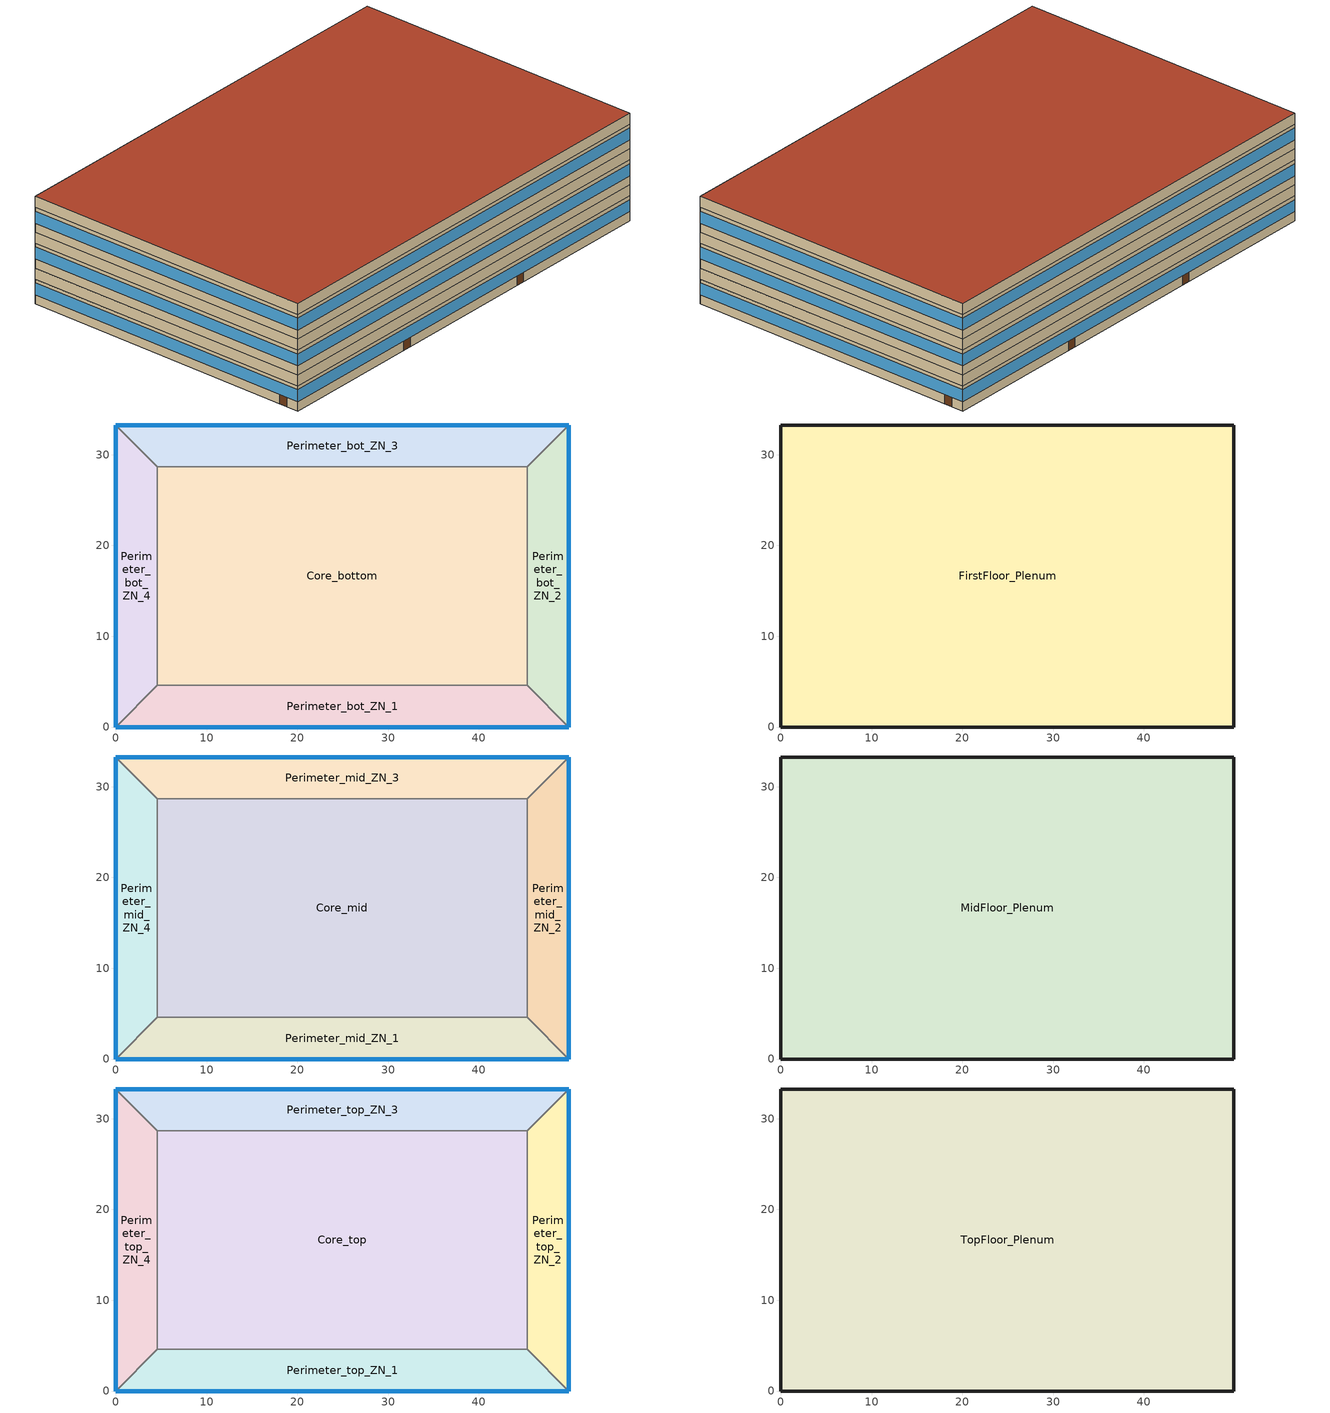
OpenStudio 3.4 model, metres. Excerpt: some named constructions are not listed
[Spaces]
Core_bottom
 floor ground (Foundation F 126 Perim 0 Area 98354): 45.34,28.7 45.34,4.57 4.57,4.57 4.57,28.7 z0
 wall to Perimeter_bot_ZN_1: 4.57,4.57 45.34,4.57 z0:2.74
 wall to Perimeter_bot_ZN_2: 45.34,4.57 45.34,28.7 z0:2.74
 wall to Perimeter_bot_ZN_4: 4.57,28.7 4.57,4.57 z0:2.74
 wall to Perimeter_bot_ZN_3: 45.34,28.7 4.57,28.7 z0:2.74
Perimeter_bot_ZN_2
 floor ground (Foundation F 126 Perim 3327 Area 13126): 49.91,33.27 49.91,0 45.34,4.57 45.34,28.7 z0
 wall outside: 49.91,0 49.91,33.27 z0:2.74
 wall to Perimeter_bot_ZN_1: 45.34,4.57 49.91,0 z0:2.74
 wall to Perimeter_bot_ZN_3: 49.91,33.27 45.34,28.7 z0:2.74
 window: 49.91,0 49.91,33.27 z1.02:2.33
 door: 49.91,30.99 49.91,31.9 z0:2.13
Perimeter_bot_ZN_3
 floor ground (Foundation F 126 Perim 4991 Area 20734): 49.91,33.27 45.34,28.7 4.57,28.7 0,33.27 z0
 wall outside: 49.91,33.27 0,33.27 z0:2.74
 wall to Perimeter_bot_ZN_4: 0,33.27 4.57,28.7 z0:2.74
 window: 49.91,33.27 0,33.27 z1.02:2.33
 door: 33.94,33.27 33.03,33.27 / 16.84,33.27 15.93,33.27 z0:2.13
Perimeter_bot_ZN_1
 floor ground (Foundation F 126 Perim 4991 Area 20734): 45.34,4.57 49.91,0 0,0 4.57,4.57 z0
 wall outside: 0,0 49.91,0 z0:2.74
 wall to Perimeter_bot_ZN_4: 4.57,4.57 0,0 z0:2.74
 window: 0,0 49.91,0 z1.02:2.33
 door: 15.98,0 16.9,0 / 33.01,0 33.93,0 z0:2.13
Perimeter_bot_ZN_4
 floor ground (Foundation F 126 Perim 3327 Area 13125): 0,33.27 4.57,28.7 4.57,4.57 0,0 z0
 wall outside: 0,33.27 0,0 z0:2.74
 window: 0,33.27 0,0 z1.02:2.33
 door: 0,2.28 0,1.37 z0:2.13
FirstFloor_Plenum
 floor to Perimeter_bot_ZN_3: 49.91,33.27 45.34,28.7 4.57,28.7 0,33.27 z2.74
 floor to Perimeter_bot_ZN_1: 45.34,4.57 49.91,0 0,0 4.57,4.57 z2.74
 floor to Core_bottom: 45.34,28.7 45.34,4.57 4.57,4.57 4.57,28.7 z2.74
 floor to Perimeter_bot_ZN_4: 0,33.27 4.57,28.7 4.57,4.57 0,0 z2.74
 floor to Perimeter_bot_ZN_2: 49.91,33.27 49.91,0 45.34,4.57 45.34,28.7 z2.74
 wall outside: 0,33.27 0,0 49.91,0 49.91,33.27 0,33.27 z2.74:3.96
Perimeter_mid_ZN_4
 floor to FirstFloor_Plenum: 0,33.27 4.57,28.7 4.57,4.57 0,0 z3.96
 wall outside: 0,33.27 0,0 z3.96:6.71
 wall to Perimeter_mid_ZN_3: 4.57,28.7 0,33.27 z3.96:6.71
 wall to Core_mid: 4.57,4.57 4.57,28.7 z3.96:6.71
 wall to Perimeter_mid_ZN_1: 0,0 4.57,4.57 z3.96:6.71
 window: 0,33.27 0,0 z4.98:6.29
Perimeter_mid_ZN_1
 floor to FirstFloor_Plenum: 45.34,4.57 49.91,0 0,0 4.57,4.57 z3.96
 wall outside: 0,0 49.91,0 z3.96:6.71
 wall to Core_mid: 45.34,4.57 4.57,4.57 z3.96:6.71
 wall to Perimeter_mid_ZN_2: 49.91,0 45.34,4.57 z3.96:6.71
 window: 0,0 49.91,0 z4.98:6.29
Perimeter_mid_ZN_2
 floor to FirstFloor_Plenum: 49.91,33.27 49.91,0 45.34,4.57 45.34,28.7 z3.96
 wall outside: 49.91,0 49.91,33.27 z3.96:6.71
 wall to Perimeter_mid_ZN_3: 49.91,33.27 45.34,28.7 z3.96:6.71
 wall to Core_mid: 45.34,28.7 45.34,4.57 z3.96:6.71
 window: 49.91,0 49.91,33.27 z4.98:6.29
Core_mid
 floor to FirstFloor_Plenum: 45.34,28.7 45.34,4.57 4.57,4.57 4.57,28.7 z3.96
 wall to Perimeter_mid_ZN_3: 45.34,28.7 4.57,28.7 z3.96:6.71
Perimeter_mid_ZN_3
 floor to FirstFloor_Plenum: 49.91,33.27 45.34,28.7 4.57,28.7 0,33.27 z3.96
 wall outside: 49.91,33.27 0,33.27 z3.96:6.71
 window: 49.91,33.27 0,33.27 z4.98:6.29
MidFloor_Plenum
 floor to Perimeter_mid_ZN_3: 49.91,33.27 45.34,28.7 4.57,28.7 0,33.27 z6.71
 floor to Perimeter_mid_ZN_4: 0,33.27 4.57,28.7 4.57,4.57 0,0 z6.71
 floor to Core_mid: 45.34,28.7 45.34,4.57 4.57,4.57 4.57,28.7 z6.71
 floor to Perimeter_mid_ZN_2: 49.91,33.27 49.91,0 45.34,4.57 45.34,28.7 z6.71
 floor to Perimeter_mid_ZN_1: 45.34,4.57 49.91,0 0,0 4.57,4.57 z6.71
 wall outside: 0,33.27 0,0 49.91,0 49.91,33.27 0,33.27 z6.71:7.92
Perimeter_top_ZN_3
 floor to MidFloor_Plenum: 49.91,33.27 45.34,28.7 4.57,28.7 0,33.27 z7.92
 wall outside: 49.91,33.27 0,33.27 z7.92:10.67
 wall to Perimeter_top_ZN_4: 0,33.27 4.57,28.7 z7.92:10.67
 wall to Core_top: 4.57,28.7 45.34,28.7 z7.92:10.67
 wall to Perimeter_top_ZN_2: 45.34,28.7 49.91,33.27 z7.92:10.67
 window: 49.91,33.27 0,33.27 z8.95:10.25
Perimeter_top_ZN_4
 floor to MidFloor_Plenum: 0,33.27 4.57,28.7 4.57,4.57 0,0 z7.92
 wall outside: 0,33.27 0,0 z7.92:10.67
 wall to Perimeter_top_ZN_1: 0,0 4.57,4.57 z7.92:10.67
 wall to Core_top: 4.57,4.57 4.57,28.7 z7.92:10.67
 window: 0,33.27 0,0 z8.95:10.25
Core_top
 floor to MidFloor_Plenum: 45.34,28.7 45.34,4.57 4.57,4.57 4.57,28.7 z7.92
 wall to Perimeter_top_ZN_1: 4.57,4.57 45.34,4.57 z7.92:10.67
 wall to Perimeter_top_ZN_2: 45.34,4.57 45.34,28.7 z7.92:10.67
Perimeter_top_ZN_2
 floor to MidFloor_Plenum: 49.91,33.27 49.91,0 45.34,4.57 45.34,28.7 z7.92
 wall outside: 49.91,0 49.91,33.27 z7.92:10.67
 wall to Perimeter_top_ZN_1: 45.34,4.57 49.91,0 z7.92:10.67
 window: 49.91,0 49.91,33.27 z8.95:10.25
Perimeter_top_ZN_1
 floor to MidFloor_Plenum: 45.34,4.57 49.91,0 0,0 4.57,4.57 z7.92
 wall outside: 0,0 49.91,0 z7.92:10.67
 window: 0,0 49.91,0 z8.95:10.25
TopFloor_Plenum
 floor to Perimeter_top_ZN_4: 0,33.27 4.57,28.7 4.57,4.57 0,0 z10.67
 floor to Perimeter_top_ZN_2: 49.91,33.27 49.91,0 45.34,4.57 45.34,28.7 z10.67
 floor to Core_top: 45.34,28.7 45.34,4.57 4.57,4.57 4.57,28.7 z10.67
 floor to Perimeter_top_ZN_3: 49.91,33.27 45.34,28.7 4.57,28.7 0,33.27 z10.67
 floor to Perimeter_top_ZN_1: 45.34,4.57 49.91,0 0,0 4.57,4.57 z10.67
 wall outside: 0,33.27 0,0 49.91,0 49.91,33.27 0,33.27 z10.67:11.89
 roof outside: 49.91,0 49.91,33.27 0,33.27 0,0 z11.89
[SizingPeriod:DesignDay] Barometric Pressure {Pa}=91976; Rain Indicator=No; Snow Indicator=No; Day of Month=21; Daylight Saving Time Indicator=No; Dry-Bulb Temperature Range Modifier Type=DefaultMultipliers
Name | Maximum Dry-Bulb Temperature {C} | Daily Dry-Bulb Temperature Range {deltaC} | Wind Speed {m/s} | Wind Direction {deg} | Sky Clearness | Month | Day Type | Humidity Condition Type | Wetbulb or DewPoint at Maximum Dry-Bulb {C} | Solar Model Indicator | ASHRAE Clear Sky Optical Depth for Beam Irradiance | ASHRAE Clear Sky Optical Depth for Diffuse Irradiance | Enthalpy at Maximum Dry-Bulb {J/kg}
Tucscon-Davis-Monthan AFB Ann Htg Wind 99.6% Condns WS=>MCDB | 16.2 | 0 | 10.6 | 150 | 0 | 12 | WinterDesignDay | Wetbulb | 16.2 | ASHRAEClearSky
Tucscon-Davis-Monthan AFB Ann Htg Wind 99% Condns WS=>MCDB | 14.4 | 0 | 9.1 | 150 | 0 | 12 | WinterDesignDay | Wetbulb | 14.4 | ASHRAEClearSky
Tucscon-Davis-Monthan AFB Ann Clg .4% Condns DB=>MWB | 40.7 | 12.9 | 5 | 310 |  | 7 | SummerDesignDay | Wetbulb | 18.5 | ASHRAETau | 0.391 | 2.406
Tucscon-Davis-Monthan AFB Ann Clg 1% Condns DB=>MWB | 39.5 | 12.9 | 5 | 310 |  | 7 | SummerDesignDay | Wetbulb | 18.4 | ASHRAETau | 0.391 | 2.406
Tucscon-Davis-Monthan AFB Ann Clg 2% Condns DB=>MWB | 38.2 | 12.9 | 5 | 310 |  | 7 | SummerDesignDay | Wetbulb | 18.2 | ASHRAETau | 0.391 | 2.406
Tucscon-Davis-Monthan AFB Ann Clg .4% Condns WB=>MDB | 29.6 | 12.9 | 5 | 310 |  | 7 | SummerDesignDay | Wetbulb | 22.7 | ASHRAETau | 0.391 | 2.406
Tucscon-Davis-Monthan AFB Ann Clg 1% Condns WB=>MDB | 29.9 | 12.9 | 5 | 310 |  | 7 | SummerDesignDay | Wetbulb | 22.2 | ASHRAETau | 0.391 | 2.406
Tucscon-Davis-Monthan AFB Ann Clg 2% Condns WB=>MDB | 30.1 | 12.9 | 5 | 310 |  | 7 | SummerDesignDay | Wetbulb | 21.8 | ASHRAETau | 0.391 | 2.406
Tucscon-Davis-Monthan AFB Ann Clg .4% Condns DP=>MDB | 24.5 | 12.9 | 5 | 310 |  | 7 | SummerDesignDay | Dewpoint | 21.3 | ASHRAETau | 0.391 | 2.406
Tucscon-Davis-Monthan AFB Ann Clg 1% Condns DP=>MDB | 24.8 | 12.9 | 5 | 310 |  | 7 | SummerDesignDay | Dewpoint | 20.4 | ASHRAETau | 0.391 | 2.406
Tucscon-Davis-Monthan AFB Ann Clg 2% Condns DP=>MDB | 25.3 | 12.9 | 5 | 310 |  | 7 | SummerDesignDay | Dewpoint | 19.7 | ASHRAETau | 0.391 | 2.406
Tucscon-Davis-Monthan AFB Ann Clg .4% Condns Enth=>MDB | 29.2 | 12.9 | 5 | 310 |  | 7 | SummerDesignDay | Enthalpy | 23 | ASHRAETau | 0.391 | 2.406 | 71100
Tucscon-Davis-Monthan AFB Ann Clg 1% Condns Enth=>MDB | 29.6 | 12.9 | 5 | 310 |  | 7 | SummerDesignDay | Enthalpy | 23 | ASHRAETau | 0.391 | 2.406 | 69100
Tucscon-Davis-Monthan AFB Ann Clg 2% Condns Enth=>MDB | 29.8 | 12.9 | 5 | 310 |  | 7 | SummerDesignDay | Enthalpy | 23 | ASHRAETau | 0.391 | 2.406 | 67400
Tucscon-Davis-Monthan AFB January .4% Condns DB=>MCWB | 26.2 | 13.6 | 3.1 | 310 |  | 1 | SummerDesignDay | Wetbulb | 10.8 | ASHRAETau | 0.262 | 2.634
Tucscon-Davis-Monthan AFB February .4% Condns DB=>MCWB | 28 | 13.8 | 3.2 | 310 |  | 2 | SummerDesignDay | Wetbulb | 11.2 | ASHRAETau | 0.266 | 2.628
Tucscon-Davis-Monthan AFB March .4% Condns DB=>MCWB | 31.5 | 15.3 | 3.4 | 310 |  | 3 | SummerDesignDay | Wetbulb | 12.6 | ASHRAETau | 0.287 | 2.536
Tucscon-Davis-Monthan AFB April .4% Condns DB=>MCWB | 35 | 16 | 3.7 | 310 |  | 4 | SummerDesignDay | Wetbulb | 14.1 | ASHRAETau | 0.297 | 2.495
Tucscon-Davis-Monthan AFB May .4% Condns DB=>MCWB | 39 | 16.4 | 3.6 | 310 |  | 5 | SummerDesignDay | Wetbulb | 15.8 | ASHRAETau | 0.309 | 2.499
Tucscon-Davis-Monthan AFB June .4% Condns DB=>MCWB | 42.5 | 16.2 | 3.6 | 310 |  | 6 | SummerDesignDay | Wetbulb | 18.1 | ASHRAETau | 0.332 | 2.439
Tucscon-Davis-Monthan AFB July .4% Condns DB=>MCWB | 42.4 | 12.9 | 3.5 | 310 |  | 7 | SummerDesignDay | Wetbulb | 19.1 | ASHRAETau | 0.391 | 2.406
Tucscon-Davis-Monthan AFB August .4% Condns DB=>MCWB | 41.2 | 12.9 | 3.3 | 310 |  | 8 | SummerDesignDay | Wetbulb | 20.3 | ASHRAETau | 0.378 | 2.431
Tucscon-Davis-Monthan AFB September .4% Condns DB=>MCWB | 38.9 | 13.2 | 3.3 | 310 |  | 9 | SummerDesignDay | Wetbulb | 18.8 | ASHRAETau | 0.336 | 2.519
Tucscon-Davis-Monthan AFB October .4% Condns DB=>MCWB | 35.9 | 14.5 | 3.3 | 310 |  | 10 | SummerDesignDay | Wetbulb | 16.1 | ASHRAETau | 0.299 | 2.567
Tucscon-Davis-Monthan AFB November .4% Condns DB=>MCWB | 31.2 | 14.1 | 3.3 | 310 |  | 11 | SummerDesignDay | Wetbulb | 13.4 | ASHRAETau | 0.272 | 2.601
Tucscon-Davis-Monthan AFB December .4% Condns DB=>MCWB | 25.3 | 13.1 | 3.1 | 310 |  | 12 | SummerDesignDay | Wetbulb | 10.7 | ASHRAETau | 0.261 | 2.628
Tucscon-Davis-Monthan AFB January 2% Condns DB=>MCWB | 23.8 | 13.6 | 3.1 | 310 |  | 1 | SummerDesignDay | Wetbulb | 10 | ASHRAETau | 0.262 | 2.634
Tucscon-Davis-Monthan AFB February 2% Condns DB=>MCWB | 25.9 | 13.8 | 3.2 | 310 |  | 2 | SummerDesignDay | Wetbulb | 10.7 | ASHRAETau | 0.266 | 2.628
Tucscon-Davis-Monthan AFB March 2% Condns DB=>MCWB | 29.3 | 15.3 | 3.4 | 310 |  | 3 | SummerDesignDay | Wetbulb | 12.1 | ASHRAETau | 0.287 | 2.536
Tucscon-Davis-Monthan AFB April 2% Condns DB=>MCWB | 32.8 | 16 | 3.7 | 310 |  | 4 | SummerDesignDay | Wetbulb | 13.4 | ASHRAETau | 0.297 | 2.495
Tucscon-Davis-Monthan AFB May 2% Condns DB=>MCWB | 37.2 | 16.4 | 3.6 | 310 |  | 5 | SummerDesignDay | Wetbulb | 15.2 | ASHRAETau | 0.309 | 2.499
Tucscon-Davis-Monthan AFB June 2% Condns DB=>MCWB | 40.8 | 16.2 | 3.6 | 310 |  | 6 | SummerDesignDay | Wetbulb | 17.4 | ASHRAETau | 0.332 | 2.439
Tucscon-Davis-Monthan AFB July 2% Condns DB=>MCWB | 40.5 | 12.9 | 3.5 | 310 |  | 7 | SummerDesignDay | Wetbulb | 19.1 | ASHRAETau | 0.391 | 2.406
Tucscon-Davis-Monthan AFB August 2% Condns DB=>MCWB | 39.6 | 12.9 | 3.3 | 310 |  | 8 | SummerDesignDay | Wetbulb | 20 | ASHRAETau | 0.378 | 2.431
Tucscon-Davis-Monthan AFB September 2% Condns DB=>MCWB | 37.5 | 13.2 | 3.3 | 310 |  | 9 | SummerDesignDay | Wetbulb | 18.1 | ASHRAETau | 0.336 | 2.519
Tucscon-Davis-Monthan AFB October 2% Condns DB=>MCWB | 33.9 | 14.5 | 3.3 | 310 |  | 10 | SummerDesignDay | Wetbulb | 15.8 | ASHRAETau | 0.299 | 2.567
Tucscon-Davis-Monthan AFB November 2% Condns DB=>MCWB | 28.9 | 14.1 | 3.3 | 310 |  | 11 | SummerDesignDay | Wetbulb | 12.8 | ASHRAETau | 0.272 | 2.601
Tucscon-Davis-Monthan AFB December 2% Condns DB=>MCWB | 23.2 | 13.1 | 3.1 | 310 |  | 12 | SummerDesignDay | Wetbulb | 10.4 | ASHRAETau | 0.261 | 2.628
Tucscon-Davis-Monthan AFB January .4% Condns WB=>MCDB | 17.7 | 13.6 | 3.1 | 310 |  | 1 | SummerDesignDay | Wetbulb | 13.8 | ASHRAETau | 0.262 | 2.634
Tucscon-Davis-Monthan AFB February .4% Condns WB=>MCDB | 18.7 | 13.8 | 3.2 | 310 |  | 2 | SummerDesignDay | Wetbulb | 14.2 | ASHRAETau | 0.266 | 2.628
Tucscon-Davis-Monthan AFB March .4% Condns WB=>MCDB | 25.4 | 15.3 | 3.4 | 310 |  | 3 | SummerDesignDay | Wetbulb | 14.3 | ASHRAETau | 0.287 | 2.536
Tucscon-Davis-Monthan AFB April .4% Condns WB=>MCDB | 30.9 | 16 | 3.7 | 310 |  | 4 | SummerDesignDay | Wetbulb | 15.4 | ASHRAETau | 0.297 | 2.495
Tucscon-Davis-Monthan AFB May .4% Condns WB=>MCDB | 32.3 | 16.4 | 3.6 | 310 |  | 5 | SummerDesignDay | Wetbulb | 17.5 | ASHRAETau | 0.309 | 2.499
Tucscon-Davis-Monthan AFB June .4% Condns WB=>MCDB | 29.5 | 16.2 | 3.6 | 310 |  | 6 | SummerDesignDay | Wetbulb | 22.5 | ASHRAETau | 0.332 | 2.439
Tucscon-Davis-Monthan AFB July .4% Condns WB=>MCDB | 28.8 | 12.9 | 3.5 | 310 |  | 7 | SummerDesignDay | Wetbulb | 23.4 | ASHRAETau | 0.391 | 2.406
Tucscon-Davis-Monthan AFB August .4% Condns WB=>MCDB | 29.4 | 12.9 | 3.3 | 310 |  | 8 | SummerDesignDay | Wetbulb | 23.4 | ASHRAETau | 0.378 | 2.431
Tucscon-Davis-Monthan AFB September .4% Condns WB=>MCDB | 29.1 | 13.2 | 3.3 | 310 |  | 9 | SummerDesignDay | Wetbulb | 22.5 | ASHRAETau | 0.336 | 2.519
Tucscon-Davis-Monthan AFB October .4% Condns WB=>MCDB | 24.9 | 14.5 | 3.3 | 310 |  | 10 | SummerDesignDay | Wetbulb | 20.5 | ASHRAETau | 0.299 | 2.567
Tucscon-Davis-Monthan AFB November .4% Condns WB=>MCDB | 21.4 | 14.1 | 3.3 | 310 |  | 11 | SummerDesignDay | Wetbulb | 16 | ASHRAETau | 0.272 | 2.601
Tucscon-Davis-Monthan AFB December .4% Condns WB=>MCDB | 17.2 | 13.1 | 3.1 | 310 |  | 12 | SummerDesignDay | Wetbulb | 13.8 | ASHRAETau | 0.261 | 2.628
Tucscon-Davis-Monthan AFB January 2% Condns WB=>MCDB | 18.3 | 13.6 | 3.1 | 310 |  | 1 | SummerDesignDay | Wetbulb | 12.1 | ASHRAETau | 0.262 | 2.634
Tucscon-Davis-Monthan AFB February 2% Condns WB=>MCDB | 19.6 | 13.8 | 3.2 | 310 |  | 2 | SummerDesignDay | Wetbulb | 12.8 | ASHRAETau | 0.266 | 2.628
Tucscon-Davis-Monthan AFB March 2% Condns WB=>MCDB | 24.7 | 15.3 | 3.4 | 310 |  | 3 | SummerDesignDay | Wetbulb | 13.1 | ASHRAETau | 0.287 | 2.536
Tucscon-Davis-Monthan AFB April 2% Condns WB=>MCDB | 29.9 | 16 | 3.7 | 310 |  | 4 | SummerDesignDay | Wetbulb | 14.3 | ASHRAETau | 0.297 | 2.495
Tucscon-Davis-Monthan AFB May 2% Condns WB=>MCDB | 32.5 | 16.4 | 3.6 | 310 |  | 5 | SummerDesignDay | Wetbulb | 16.3 | ASHRAETau | 0.309 | 2.499
Tucscon-Davis-Monthan AFB June 2% Condns WB=>MCDB | 31.3 | 16.2 | 3.6 | 310 |  | 6 | SummerDesignDay | Wetbulb | 20.8 | ASHRAETau | 0.332 | 2.439
Tucscon-Davis-Monthan AFB July 2% Condns WB=>MCDB | 29.3 | 12.9 | 3.5 | 310 |  | 7 | SummerDesignDay | Wetbulb | 22.6 | ASHRAETau | 0.391 | 2.406
Tucscon-Davis-Monthan AFB August 2% Condns WB=>MCDB | 29.8 | 12.9 | 3.3 | 310 |  | 8 | SummerDesignDay | Wetbulb | 22.8 | ASHRAETau | 0.378 | 2.431
Tucscon-Davis-Monthan AFB September 2% Condns WB=>MCDB | 28.5 | 13.2 | 3.3 | 310 |  | 9 | SummerDesignDay | Wetbulb | 21.8 | ASHRAETau | 0.336 | 2.519
Tucscon-Davis-Monthan AFB October 2% Condns WB=>MCDB | 26.9 | 14.5 | 3.3 | 310 |  | 10 | SummerDesignDay | Wetbulb | 18.9 | ASHRAETau | 0.299 | 2.567
Tucscon-Davis-Monthan AFB November 2% Condns WB=>MCDB | 23.7 | 14.1 | 3.3 | 310 |  | 11 | SummerDesignDay | Wetbulb | 14.7 | ASHRAETau | 0.272 | 2.601
Tucscon-Davis-Monthan AFB December 2% Condns WB=>MCDB | 19.4 | 13.1 | 3.1 | 310 |  | 12 | SummerDesignDay | Wetbulb | 12.2 | ASHRAETau | 0.261 | 2.628
Tucscon-Davis-Monthan AFB January 5% Condns DB=>MCWB | 21.9 | 16.4 | 3.1 | 310 |  | 1 | SummerDesignDay | Wetbulb | 9.5 | ASHRAETau | 0.262 | 2.634
Tucscon-Davis-Monthan AFB February 5% Condns DB=>MCWB | 23.9 | 17.3 | 3.2 | 310 |  | 2 | SummerDesignDay | Wetbulb | 10.3 | ASHRAETau | 0.266 | 2.628
Tucscon-Davis-Monthan AFB March 5% Condns DB=>MCWB | 27.7 | 17.8 | 3.4 | 310 |  | 3 | SummerDesignDay | Wetbulb | 11.5 | ASHRAETau | 0.287 | 2.536
Tucscon-Davis-Monthan AFB April 5% Condns DB=>MCWB | 31.2 | 18.1 | 3.7 | 310 |  | 4 | SummerDesignDay | Wetbulb | 12.8 | ASHRAETau | 0.297 | 2.495
Tucscon-Davis-Monthan AFB May 5% Condns DB=>MCWB | 35.3 | 18 | 3.6 | 310 |  | 5 | SummerDesignDay | Wetbulb | 14.6 | ASHRAETau | 0.309 | 2.499
Tucscon-Davis-Monthan AFB June 5% Condns DB=>MCWB | 39.7 | 17.1 | 3.6 | 310 |  | 6 | SummerDesignDay | Wetbulb | 17.2 | ASHRAETau | 0.332 | 2.439
Tucscon-Davis-Monthan AFB July 5% Condns DB=>MCWB | 39.1 | 15 | 3.5 | 310 |  | 7 | SummerDesignDay | Wetbulb | 19.4 | ASHRAETau | 0.391 | 2.406
Tucscon-Davis-Monthan AFB August 5% Condns DB=>MCWB | 38 | 14.7 | 3.3 | 310 |  | 8 | SummerDesignDay | Wetbulb | 19.9 | ASHRAETau | 0.378 | 2.431
Tucscon-Davis-Monthan AFB September 5% Condns DB=>MCWB | 36.3 | 14.8 | 3.3 | 310 |  | 9 | SummerDesignDay | Wetbulb | 18.3 | ASHRAETau | 0.336 | 2.519
Tucscon-Davis-Monthan AFB October 5% Condns DB=>MCWB | 32.4 | 16.4 | 3.3 | 310 |  | 10 | SummerDesignDay | Wetbulb | 15.4 | ASHRAETau | 0.299 | 2.567
Tucscon-Davis-Monthan AFB November 5% Condns DB=>MCWB | 27.1 | 16.3 | 3.3 | 310 |  | 11 | SummerDesignDay | Wetbulb | 12.4 | ASHRAETau | 0.272 | 2.601
Tucscon-Davis-Monthan AFB December 5% Condns DB=>MCWB | 21.3 | 15.5 | 3.1 | 310 |  | 12 | SummerDesignDay | Wetbulb | 9.9 | ASHRAETau | 0.261 | 2.628
[SpaceType]
Office WholeBuilding - Md Office: Default Schedule Set=Office WholeBuilding - Md Office Schedule Set; Design Specification Outdoor Air Object=Office WholeBuilding - Md Office Ventilation; Standards Building Type=Office; Standards Space Type=WholeBuilding - Md Office
[People:Definition]
Office WholeBuilding - Md Office People Definition: Number of People Calculation Method=People/Area; People per Space Floor Area {person/m2}=0.0538196; Fraction Radiant=0.3
[People]
Office WholeBuilding - Md Office People: People Definition=Office WholeBuilding - Md Office People Definition; Space or SpaceType=Office WholeBuilding - Md Office; Work Efficiency Schedule=Work Efficiency Schedule; Clothing Insulation Schedule=Clothing Schedule; Air Velocity Schedule=Air Velocity Schedule; Multiplier=1
[Lights:Definition]
Office WholeBuilding - Md Office Lights Definition: Design Level Calculation Method=Watts/Area; Watts per Space Floor Area {W/m2}=8.50349; Fraction Radiant=0.7; Fraction Visible=0.2; Return Air Fraction=0
[Lights]
Office WholeBuilding - Md Office Lights: Lights Definition=Office WholeBuilding - Md Office Lights Definition; Space or SpaceType=Office WholeBuilding - Md Office; Fraction Replaceable=1
[ElectricEquipment:Definition]
Office WholeBuilding - Md Office Elec Equip Definition: Design Level Calculation Method=Watts/Area; Watts per Space Floor Area {W/m2}=8.07293; Fraction Latent=0; Fraction Radiant=0.5; Fraction Lost=0
[ElectricEquipment]
Office WholeBuilding - Md Office Elec Equip: Electric Equipment Definition=Office WholeBuilding - Md Office Elec Equip Definition; Space or SpaceType=Office WholeBuilding - Md Office
[DesignSpecification:OutdoorAir]
Office WholeBuilding - Md Office Ventilation: Outdoor Air Method=Sum; Outdoor Air Flow per Floor Area {m3/s-m2}=0
[DefaultScheduleSet]
Office WholeBuilding - Md Office Schedule Set: Number of People Schedule=OfficeMedium BLDG_OCC_SCH; People Activity Level Schedule=OfficeMedium ACTIVITY_SCH; Lighting Schedule=OfficeMedium BLDG_LIGHT_SCH_2013; Electric Equipment Schedule=OfficeMedium BLDG_EQUIP_SCH_2013; Infiltration Schedule=OfficeMedium INFIL_SCH_PNNL
[EnergyManagementSystem:Program]
SET_Perimeter_top_ZN_3ZN_Light_EMS_Program: SET Perimeter_top_ZN_3ZN_LSr_IP=0.093*Perimeter_top_ZN_3ZN_LSr/Perimeter_top_ZN_3ZN_Area; IF (Business_Sensor <= 0) && (Perimeter_top_ZN_3ZN_LSr_IP >= 0.02); SET Perimeter_top_ZN_3ZN_Light1_Actuator = 0.02*Perimeter_top_ZN_3ZN_Area/0.09290304; ELSE; SET Perimeter_top_ZN_3ZN_Light1_Actuator = NULL; ENDIF
SET_Perimeter_top_ZN_4ZN_Light_EMS_Program: SET Perimeter_top_ZN_4ZN_LSr_IP=0.093*Perimeter_top_ZN_4ZN_LSr/Perimeter_top_ZN_4ZN_Area; IF (Business_Sensor <= 0) && (Perimeter_top_ZN_4ZN_LSr_IP >= 0.02); SET Perimeter_top_ZN_4ZN_Light1_Actuator = 0.02*Perimeter_top_ZN_4ZN_Area/0.09290304; ELSE; SET Perimeter_top_ZN_4ZN_Light1_Actuator = NULL; ENDIF
SYS5ZonePVAVOptimumStartProg0: IF DaylightSavings==0 && DayOfWeek>1 && Hour==5 && OAT<23.9 && OAT>1.7; SET SYS5ZonePVAVClgSch0 = 29.4; SET SYS5ZonePVAVHtgSch0 = 15.6; ELSEIF DaylightSavings==0 && DayOfWeek==1 && Hour==7 && OAT<23.9 && OAT>1.7; SET SYS5ZonePVAVClgSch0 = 29.4; SET SYS5ZonePVAVHtgSch0 = 15.6; ELSEIF DaylightSavings==1 && DayOfWeek>1 && Hour==4 && OAT<23.9 && OAT>1.7; SET SYS5ZonePVAVClgSch0 = 29.4; SET SYS5ZonePVAVHtgSch0 = 15.6; ELSEIF DaylightSavings==1 && DayOfWeek==1 && Hour==6 && OAT<23.9 && OAT>1.7; SET SYS5ZonePVAVClgSch0 = 29.4; SET SYS5ZonePVAVHtgSch0 = 15.6; ELSE; SET SYS5ZonePVAVClgSch0 = NULL; SET SYS5ZonePVAVHtgSch0 = NULL; ENDIF
[EnergyManagementSystem:ProgramCallingManager]
Transformer_Load_Prog_Manager: AfterPredictorAfterHVACManagers; Transformer_Load_Prog
SET_Core_bottom ZN_Light_EMS_Program_Manager: AfterPredictorAfterHVACManagers; SET_Core_bottomZN_Light_EMS_Program
SET_Core_mid ZN_Light_EMS_Program_Manager: AfterPredictorAfterHVACManagers; SET_Core_midZN_Light_EMS_Program
SET_Core_top ZN_Light_EMS_Program_Manager: AfterPredictorAfterHVACManagers; SET_Core_topZN_Light_EMS_Program
SET_Perimeter_bot_ZN_1 ZN_Light_EMS_Program_Manager: AfterPredictorAfterHVACManagers; SET_Perimeter_bot_ZN_1ZN_Light_EMS_Program
SET_Perimeter_bot_ZN_2 ZN_Light_EMS_Program_Manager: AfterPredictorAfterHVACManagers; SET_Perimeter_bot_ZN_2ZN_Light_EMS_Program
SET_Perimeter_bot_ZN_3 ZN_Light_EMS_Program_Manager: AfterPredictorAfterHVACManagers; SET_Perimeter_bot_ZN_3ZN_Light_EMS_Program
SET_Perimeter_bot_ZN_4 ZN_Light_EMS_Program_Manager: AfterPredictorAfterHVACManagers; SET_Perimeter_bot_ZN_4ZN_Light_EMS_Program
SET_Perimeter_mid_ZN_1 ZN_Light_EMS_Program_Manager: AfterPredictorAfterHVACManagers; SET_Perimeter_mid_ZN_1ZN_Light_EMS_Program
SET_Perimeter_mid_ZN_2 ZN_Light_EMS_Program_Manager: AfterPredictorAfterHVACManagers; SET_Perimeter_mid_ZN_2ZN_Light_EMS_Program
SET_Perimeter_mid_ZN_3 ZN_Light_EMS_Program_Manager: AfterPredictorAfterHVACManagers; SET_Perimeter_mid_ZN_3ZN_Light_EMS_Program
SET_Perimeter_mid_ZN_4 ZN_Light_EMS_Program_Manager: AfterPredictorAfterHVACManagers; SET_Perimeter_mid_ZN_4ZN_Light_EMS_Program
SET_Perimeter_top_ZN_1 ZN_Light_EMS_Program_Manager: AfterPredictorAfterHVACManagers; SET_Perimeter_top_ZN_1ZN_Light_EMS_Program
SET_Perimeter_top_ZN_2 ZN_Light_EMS_Program_Manager: AfterPredictorAfterHVACManagers; SET_Perimeter_top_ZN_2ZN_Light_EMS_Program
SET_Perimeter_top_ZN_3 ZN_Light_EMS_Program_Manager: AfterPredictorAfterHVACManagers; SET_Perimeter_top_ZN_3ZN_Light_EMS_Program
SET_Perimeter_top_ZN_4 ZN_Light_EMS_Program_Manager: AfterPredictorAfterHVACManagers; SET_Perimeter_top_ZN_4ZN_Light_EMS_Program
SYS5ZonePVAVOptimumStartCallingManager0: BeginTimestepBeforePredictor; SYS5ZonePVAVOptimumStartProg0
[EnergyManagementSystem:OutputVariable]
Wired_LTG: EMS Variable=Wired_LTG; Type of Data in Variable=Summed; Update Frequency=ZoneTimeStep; Units=J
[ElectricLoadCenter:Transformer]
Transformer_1: Availability Schedule=Always On Discrete; Transformer Usage=PowerInFromGrid; Rated Capacity {VA}=45000; Phase=3; Conductor Material=Aluminum; Full Load Temperature Rise {C}=150; Fraction of Eddy Current Losses=0.1; Performance Input Method=NominalEfficiency; Nameplate Efficiency=0.984; Per Unit Load for Nameplate Efficiency=0.35; Reference Temperature for Nameplate Efficiency {C}=75; Consider Transformer Loss for Utility Cost=Yes; Meter Name 1=Wired_LTG_Electricity; Meter Name 2=Wired_Int_EQUIP
[WaterUse:Equipment:Definition] Target Temperature Schedule=Mixed Water At Faucet Temp - 140F; Sensible Fraction Schedule=Fraction Sensible - 0.2; Latent Fraction Schedule=Fraction Latent - 0.05
Name | Peak Flow Rate {m3/s}
Core_bottom Service Water Use Def 0.17gpm; Core_mid Service Water Use Def 0.17gpm; Core_top Service Water Use Def 0.17gpm | 1.05864e-05
Perimeter_bot_ZN_1 Service Water Use Def 0.04gpm; Perimeter_bot_ZN_3 Service Water Use Def 0.04gpm; Perimeter_mid_ZN_1 Service Water Use Def 0.04gpm; Perimeter_mid_ZN_3 Service Water Use Def 0.04gpm; Perimeter_top_ZN_1 Service Water Use Def 0.04gpm; Perimeter_top_ZN_3 Service Water Use Def 0.04gpm | 2.23171e-06
Perimeter_bot_ZN_2 Service Water Use Def 0.02gpm; Perimeter_mid_ZN_2 Service Water Use Def 0.02gpm; Perimeter_top_ZN_2 Service Water Use Def 0.02gpm | 1.41286e-06
Perimeter_bot_ZN_4 Service Water Use Def 0.02gpm; Perimeter_mid_ZN_4 Service Water Use Def 0.02gpm; Perimeter_top_ZN_4 Service Water Use Def 0.02gpm | 1.41277e-06
[WaterUse:Equipment] Flow Rate Fraction Schedule=OfficeMedium BLDG_SWH_SCH
Name | Water Use Equipment Definition
Core_bottom Service Water Use 0.17gpm | Core_bottom Service Water Use Def 0.17gpm
Core_mid Service Water Use 0.17gpm | Core_mid Service Water Use Def 0.17gpm
Core_top Service Water Use 0.17gpm | Core_top Service Water Use Def 0.17gpm
Perimeter_bot_ZN_1 Service Water Use 0.04gpm | Perimeter_bot_ZN_1 Service Water Use Def 0.04gpm
Perimeter_bot_ZN_2 Service Water Use 0.02gpm | Perimeter_bot_ZN_2 Service Water Use Def 0.02gpm
Perimeter_bot_ZN_3 Service Water Use 0.04gpm | Perimeter_bot_ZN_3 Service Water Use Def 0.04gpm
Perimeter_bot_ZN_4 Service Water Use 0.02gpm | Perimeter_bot_ZN_4 Service Water Use Def 0.02gpm
Perimeter_mid_ZN_1 Service Water Use 0.04gpm | Perimeter_mid_ZN_1 Service Water Use Def 0.04gpm
Perimeter_mid_ZN_2 Service Water Use 0.02gpm | Perimeter_mid_ZN_2 Service Water Use Def 0.02gpm
Perimeter_mid_ZN_3 Service Water Use 0.04gpm | Perimeter_mid_ZN_3 Service Water Use Def 0.04gpm
Perimeter_mid_ZN_4 Service Water Use 0.02gpm | Perimeter_mid_ZN_4 Service Water Use Def 0.02gpm
Perimeter_top_ZN_1 Service Water Use 0.04gpm | Perimeter_top_ZN_1 Service Water Use Def 0.04gpm
Perimeter_top_ZN_2 Service Water Use 0.02gpm | Perimeter_top_ZN_2 Service Water Use Def 0.02gpm
Perimeter_top_ZN_3 Service Water Use 0.04gpm | Perimeter_top_ZN_3 Service Water Use Def 0.04gpm
Perimeter_top_ZN_4 Service Water Use 0.02gpm | Perimeter_top_ZN_4 Service Water Use Def 0.02gpm
[EnergyManagementSystem:InternalVariable] Internal Data Type=Zone Floor Area
Name | Internal Data Index Key
Core_bottomZN_Area | Core_bottom ZN
Core_midZN_Area | Core_mid ZN
Core_topZN_Area | Core_top ZN
Perimeter_bot_ZN_1ZN_Area | Perimeter_bot_ZN_1 ZN
Perimeter_bot_ZN_2ZN_Area | Perimeter_bot_ZN_2 ZN
Perimeter_bot_ZN_3ZN_Area | Perimeter_bot_ZN_3 ZN
Perimeter_bot_ZN_4ZN_Area | Perimeter_bot_ZN_4 ZN
Perimeter_mid_ZN_1ZN_Area | Perimeter_mid_ZN_1 ZN
Perimeter_mid_ZN_2ZN_Area | Perimeter_mid_ZN_2 ZN
Perimeter_mid_ZN_3ZN_Area | Perimeter_mid_ZN_3 ZN
Perimeter_mid_ZN_4ZN_Area | Perimeter_mid_ZN_4 ZN
Perimeter_top_ZN_1ZN_Area | Perimeter_top_ZN_1 ZN
Perimeter_top_ZN_2ZN_Area | Perimeter_top_ZN_2 ZN
Perimeter_top_ZN_3ZN_Area | Perimeter_top_ZN_3 ZN
Perimeter_top_ZN_4ZN_Area | Perimeter_top_ZN_4 ZN
[EnergyManagementSystem:Actuator]
Name | Actuated Component | Actuated Component Type | Actuated Component Control Type
Core_bottomZN_Light1_Actuator; Core_midZN_Light1_Actuator; Core_topZN_Light1_Actuator; Perimeter_bot_ZN_1ZN_Light1_Actuator; Perimeter_bot_ZN_2ZN_Light1_Actuator; Perimeter_bot_ZN_3ZN_Light1_Actuator; Perimeter_bot_ZN_4ZN_Light1_Actuator; Perimeter_mid_ZN_1ZN_Light1_Actuator; Perimeter_mid_ZN_2ZN_Light1_Actuator; Perimeter_mid_ZN_3ZN_Light1_Actuator; Perimeter_mid_ZN_4ZN_Light1_Actuator; Perimeter_top_ZN_1ZN_Light1_Actuator; Perimeter_top_ZN_2ZN_Light1_Actuator; Perimeter_top_ZN_3ZN_Light1_Actuator; Perimeter_top_ZN_4ZN_Light1_Actuator | Office WholeBuilding - Md Office Lights | Lights | Electricity Rate
SYS5ZonePVAVHtgSch0 | OfficeMedium HTGSETP_SCH_YES_OPTIMUM | Schedule:Year | Schedule Value
SYS5ZonePVAVClgSch0 | OfficeMedium CLGSETP_SCH_YES_OPTIMUM | Schedule:Year | Schedule Value
[Schedule:Constant]
Always On Discrete: Value=1
[Schedule:Ruleset]
Name | Default Day Schedule | Summer Design Day Schedule | Winter Design Day Schedule
Clothing Schedule | Clothing Schedule Default Winter Clothes
Air Velocity Schedule | Air Velocity Schedule Default
Work Efficiency Schedule | Work Efficiency Schedule Default
OfficeMedium BLDG_OCC_SCH | OfficeMedium BLDG_OCC_SCH Default | OfficeMedium BLDG_OCC_SCH Summer Design Day | OfficeMedium BLDG_OCC_SCH Winter Design Day
OfficeMedium ACTIVITY_SCH | OfficeMedium ACTIVITY_SCH Default | OfficeMedium ACTIVITY_SCH Summer Design Day | OfficeMedium ACTIVITY_SCH Winter Design Day
OfficeMedium BLDG_LIGHT_SCH_2013 | Schedule Day 5 | OfficeMedium BLDG_LIGHT_SCH_2013 Summer Design Day | OfficeMedium BLDG_LIGHT_SCH_2013 Winter Design Day
OfficeMedium BLDG_EQUIP_SCH_2013 | Schedule Day 8 | OfficeMedium BLDG_EQUIP_SCH_2013 Summer Design Day | OfficeMedium BLDG_EQUIP_SCH_2013 Winter Design Day
OfficeMedium INFIL_SCH_PNNL | OfficeMedium INFIL_SCH_PNNL Default | OfficeMedium INFIL_SCH_PNNL Summer Design Day | OfficeMedium INFIL_SCH_PNNL Winter Design Day
OfficeMedium HTGSETP_SCH_YES_OPTIMUM | OfficeMedium HTGSETP_SCH_YES_OPTIMUM Default | OfficeMedium HTGSETP_SCH_YES_OPTIMUM Summer Design Day | OfficeMedium HTGSETP_SCH_YES_OPTIMUM Winter Design Day
OfficeMedium CLGSETP_SCH_YES_OPTIMUM | OfficeMedium CLGSETP_SCH_YES_OPTIMUM Default | OfficeMedium CLGSETP_SCH_YES_OPTIMUM Summer Design Day | OfficeMedium CLGSETP_SCH_YES_OPTIMUM Winter Design Day
Fraction Sensible - 0.2 | Fraction Sensible - 0.2 Default
Fraction Latent - 0.05 | Fraction Latent - 0.05 Default
Mixed Water At Faucet Temp - 140F | Mixed Water At Faucet Temp - 140F Default
OfficeMedium BLDG_SWH_SCH | OfficeMedium BLDG_SWH_SCH Default | OfficeMedium BLDG_SWH_SCH Summer Design Day | OfficeMedium BLDG_SWH_SCH Winter Design Day
OfficeMedium_BUSINESS_SCH | OfficeMedium_BUSINESS_SCH Default | OfficeMedium_BUSINESS_SCH Summer Design Day | OfficeMedium_BUSINESS_SCH Winter Design Day
[Schedule:Day]
Clothing Schedule Default Winter Clothes; OfficeMedium BLDG_LIGHT_SCH_2013 Summer Design Day; OfficeMedium BLDG_EQUIP_SCH_2013 Summer Design Day; OfficeMedium INFIL_SCH_PNNL Default; OfficeMedium_BUSINESS_SCH Summer Design Day: 24, 0, 1
Clothing Schedule Summer Clothes: 24, 0, 0.5
Air Velocity Schedule Default; Fraction Sensible - 0.2 Default: 24, 0, 0.2
Work Efficiency Schedule Default; OfficeMedium BLDG_OCC_SCH Winter Design Day; Schedule Day 5; OfficeMedium BLDG_LIGHT_SCH_2013 Winter Design Day; Schedule Day 8; OfficeMedium BLDG_EQUIP_SCH_2013 Winter Design Day; OfficeMedium BLDG_SWH_SCH Default; OfficeMedium BLDG_SWH_SCH SmrDsn|Wkdy Day; OfficeMedium BLDG_SWH_SCH WntrDsn|Sat Day; OfficeMedium_BUSINESS_SCH Winter Design Day: 24, 0, 0
OfficeMedium BLDG_OCC_SCH Default: 6, 0, 0, 18, 0, 0.05, 24, 0, 0
OfficeMedium BLDG_OCC_SCH Sat Day: 6, 0, 0, 8, 0, 0.1, 12, 0, 0.3, 17, 0, 0.1, 19, 0, 0.05, 24, 0, 0
OfficeMedium BLDG_OCC_SCH Summer Design Day: 6, 0, 0, 22, 0, 1, 24, 0, 0.05
OfficeMedium BLDG_OCC_SCH Wkdy Day: 6, 0, 0, 7, 0, 0.1, 8, 0, 0.2, 12, 0, 0.95, 13, 0, 0.5, 17, 0, 0.95, 18, 0, 0.3, 22, 0, 0.1, 24, 0, 0.05
OfficeMedium ACTIVITY_SCH Default; OfficeMedium ACTIVITY_SCH Winter Design Day; OfficeMedium ACTIVITY_SCH Summer Design Day: 24, 0, 120
OfficeMedium BLDG_LIGHT_SCH_2013 Sat Day: 6, 0, 0.05, 8, 0, 0.0862326, 12, 0, 0.258698, 17, 0, 0.129349, 19, 0, 0.0431163, 24, 0, 0.05
OfficeMedium BLDG_LIGHT_SCH_2013 Sun Day: 6, 0, 0.05, 18, 0, 0.0431163, 24, 0, 0.05
OfficeMedium BLDG_LIGHT_SCH_2013 Wkdy Day: 5, 0, 0.05, 6, 0, 0.1, 7, 0, 0.0862326, 8, 0, 0.258698, 17, 0, 0.776093, 18, 0, 0.431163, 20, 0, 0.258698, 22, 0, 0.172465, 23, 0, 0.0862326, 24, 0, 0.0431163
OfficeMedium BLDG_EQUIP_SCH_2013 Sat Day: 6, 0, 0.230755, 8, 0, 0.381235, 12, 0, 0.476543, 17, 0, 0.33358, 19, 0, 0.285926, 24, 0, 0.230755
OfficeMedium BLDG_EQUIP_SCH_2013 Sun Day: 6, 0, 0.230755, 18, 0, 0.288107, 24, 0, 0.230755
OfficeMedium BLDG_EQUIP_SCH_2013 Wkdy Day: 6, 0, 0.307674, 8, 0, 0.381235, 12, 0, 0.857778, 13, 0, 0.76247, 17, 0, 0.857778, 18, 0, 0.476543, 24, 0, 0.381235
OfficeMedium INFIL_SCH_PNNL Summer Design Day; OfficeMedium INFIL_SCH_PNNL SmrDsn|Wkdy Day: 6, 0, 1, 22, 0, 0.25, 24, 0, 1
OfficeMedium INFIL_SCH_PNNL Winter Design Day; OfficeMedium INFIL_SCH_PNNL WntrDsn|Sat Day: 6, 0, 1, 18, 0, 0.25, 24, 0, 1
OfficeMedium HTGSETP_SCH_YES_OPTIMUM Default; OfficeMedium HTGSETP_SCH_YES_OPTIMUM Sat Day; OfficeMedium HTGSETP_SCH_YES_OPTIMUM Wkdy Day: 24, 0, 21.11
OfficeMedium HTGSETP_SCH_YES_OPTIMUM Summer Design Day: 24, 0, 15.6
OfficeMedium HTGSETP_SCH_YES_OPTIMUM Winter Design Day: 5, 0, 15.6, 6, 0, 17.6, 7, 0, 19.6, 22, 0, 21, 24, 0, 15.6
OfficeMedium CLGSETP_SCH_YES_OPTIMUM Default; OfficeMedium CLGSETP_SCH_YES_OPTIMUM Sat Day; OfficeMedium CLGSETP_SCH_YES_OPTIMUM Wkdy Day: 24, 0, 23.9
OfficeMedium CLGSETP_SCH_YES_OPTIMUM Winter Design Day: 24, 0, 26.7
OfficeMedium CLGSETP_SCH_YES_OPTIMUM Summer Design Day: 5, 0, 26.7, 6, 0, 25.7, 7, 0, 25, 22, 0, 24, 24, 0, 26.7
Fraction Latent - 0.05 Default: 24, 0, 0.05
Mixed Water At Faucet Temp - 140F Default: 24, 0, 60
OfficeMedium BLDG_SWH_SCH Summer Design Day: 6, 0, 0, 7, 0, 0.07, 8, 0, 0.19, 9, 0, 0.35, 10, 0, 0.38, 11, 0, 0.39, 12, 0, 0.47, 13, 0, 0.57, 14, 0, 0.54, 15, 0, 0.34, 16, 0, 0.33, 17, 0, 0.44, 18, 0, 0.26, 19, 0, 0.21, 20, 0, 0.15, 21, 0, 0.17, 22, 0, 0.08, 24, 0, 0.05
OfficeMedium BLDG_SWH_SCH Winter Design Day: 6, 0, 0, 7, 0, 0.07, 8, 0, 0.11, 9, 0, 0.15, 10, 0, 0.21, 11, 0, 0.19, 12, 0, 0.23, 13, 0, 0.2, 14, 0, 0.19, 15, 0, 0.15, 16, 0, 0.13, 17, 0, 0.14, 19, 0, 0.07, 24, 0, 0
OfficeMedium_BUSINESS_SCH Default: 6, 0, 0, 17, 0, 1, 24, 0, 0
OfficeMedium_BUSINESS_SCH Wkdy Day: 6, 0, 0, 22, 0, 1, 24, 0, 0
[Schedule:Rule] Date Specification Type=DateRange; Start Day=1
Name | Schedule Ruleset | Rule Order | Day Schedule | Start Month | End Month | End Day | Apply Saturday | Apply Monday | Apply Tuesday | Apply Wednesday | Apply Thursday | Apply Friday | Apply Sunday
Schedule Rule 1 | Clothing Schedule | 0 | Clothing Schedule Summer Clothes | 5 | 9 | 30
Schedule Rule 2 | OfficeMedium BLDG_OCC_SCH | 1 | OfficeMedium BLDG_OCC_SCH Sat Day | 1 | 12 | 31 | Yes
Schedule Rule 3 | OfficeMedium BLDG_OCC_SCH | 0 | OfficeMedium BLDG_OCC_SCH Wkdy Day | 1 | 12 | 31 |  | Yes | Yes | Yes | Yes | Yes
Schedule Rule 4 | OfficeMedium BLDG_LIGHT_SCH_2013 | 2 | OfficeMedium BLDG_LIGHT_SCH_2013 Sat Day | 1 | 12 | 31 | Yes
Schedule Rule 5 | OfficeMedium BLDG_LIGHT_SCH_2013 | 1 | OfficeMedium BLDG_LIGHT_SCH_2013 Sun Day | 1 | 12 | 31 |  |  |  |  |  |  | Yes
Schedule Rule 6 | OfficeMedium BLDG_LIGHT_SCH_2013 | 0 | OfficeMedium BLDG_LIGHT_SCH_2013 Wkdy Day | 1 | 12 | 31 |  | Yes | Yes | Yes | Yes | Yes
Schedule Rule 7 | OfficeMedium BLDG_EQUIP_SCH_2013 | 2 | OfficeMedium BLDG_EQUIP_SCH_2013 Sat Day | 1 | 12 | 31 | Yes
Schedule Rule 8 | OfficeMedium BLDG_EQUIP_SCH_2013 | 1 | OfficeMedium BLDG_EQUIP_SCH_2013 Sun Day | 1 | 12 | 31 |  |  |  |  |  |  | Yes
Schedule Rule 9 | OfficeMedium BLDG_EQUIP_SCH_2013 | 0 | OfficeMedium BLDG_EQUIP_SCH_2013 Wkdy Day | 1 | 12 | 31 |  | Yes | Yes | Yes | Yes | Yes
Schedule Rule 10 | OfficeMedium INFIL_SCH_PNNL | 1 | OfficeMedium INFIL_SCH_PNNL SmrDsn|Wkdy Day | 1 | 12 | 31 |  | Yes | Yes | Yes | Yes | Yes
Schedule Rule 11 | OfficeMedium INFIL_SCH_PNNL | 0 | OfficeMedium INFIL_SCH_PNNL WntrDsn|Sat Day | 1 | 12 | 31 | Yes
Schedule Rule 12 | OfficeMedium HTGSETP_SCH_YES_OPTIMUM | 1 | OfficeMedium HTGSETP_SCH_YES_OPTIMUM Sat Day | 1 | 12 | 31 | Yes
Schedule Rule 13 | OfficeMedium HTGSETP_SCH_YES_OPTIMUM | 0 | OfficeMedium HTGSETP_SCH_YES_OPTIMUM Wkdy Day | 1 | 12 | 31 |  | Yes | Yes | Yes | Yes | Yes
Schedule Rule 14 | OfficeMedium CLGSETP_SCH_YES_OPTIMUM | 1 | OfficeMedium CLGSETP_SCH_YES_OPTIMUM Sat Day | 1 | 12 | 31 | Yes
Schedule Rule 15 | OfficeMedium CLGSETP_SCH_YES_OPTIMUM | 0 | OfficeMedium CLGSETP_SCH_YES_OPTIMUM Wkdy Day | 1 | 12 | 31 |  | Yes | Yes | Yes | Yes | Yes
Schedule Rule 26 | OfficeMedium BLDG_SWH_SCH | 1 | OfficeMedium BLDG_SWH_SCH SmrDsn|Wkdy Day | 1 | 12 | 31 |  | Yes | Yes | Yes | Yes | Yes
Schedule Rule 27 | OfficeMedium BLDG_SWH_SCH | 0 | OfficeMedium BLDG_SWH_SCH WntrDsn|Sat Day | 1 | 12 | 31 | Yes
Schedule Rule 28 | OfficeMedium_BUSINESS_SCH | 0 | OfficeMedium_BUSINESS_SCH Wkdy Day | 1 | 12 | 31 |  | Yes | Yes | Yes | Yes | Yes
